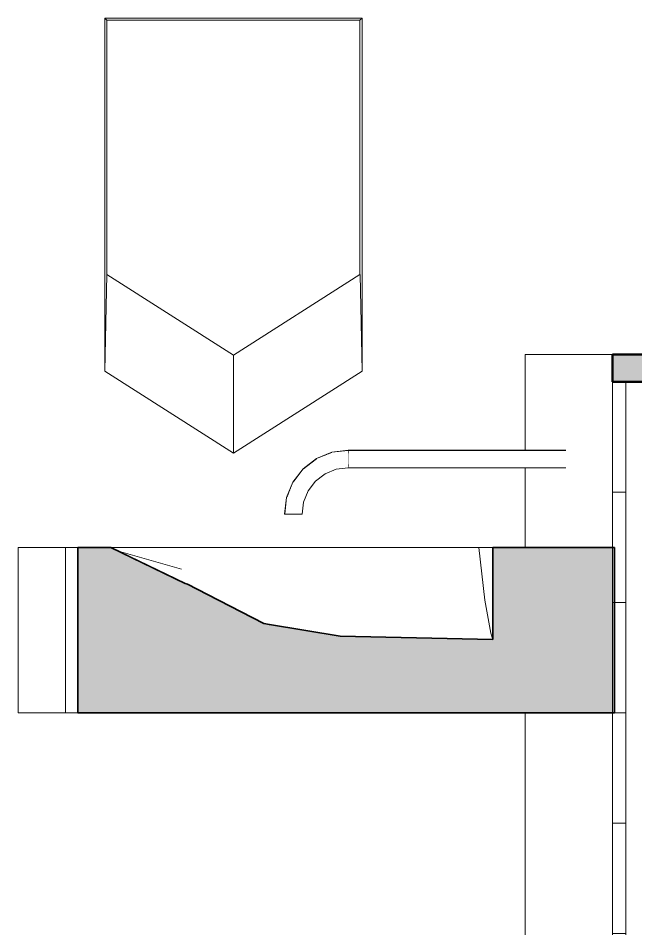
# Model space of a CAD drawing. Header units: millimetres. Extents: x -46169 to 135069, y -86316 to 18123.
# Drawn here: x 113265 to 113825, y -80976 to -80151 of the extents above; entities that cross this region are included whole.
import ezdxf

# ---------------------------------------------------------------- set-up
doc = ezdxf.new("R2010")
doc.units = ezdxf.units.MM
doc.header["$MEASUREMENT"] = 0
doc.linetypes.add('Wipeout_Contour', pattern=[1000, 0, -1000])
doc.layers.add('New_A-35-M_FFE_Sanitary', color=7, linetype='Continuous')
for name, color, linetype, lineweight, true_color in [('New_A-35-M_FFE_Sanitary_Pen_No__104', 7, 'Continuous', 15, 0xa6a6a6), ('New_A-35-M_FFE_Sanitary_Pen_No__107', 7, 'Continuous', 15, 0xa6a6a6), ('New_A-35-M_FFE_Sanitary_Pen_No__29', 7, 'Continuous', 50, 0x2a2a2a), ('New_A-35-M_FFE_Sanitary_Pen_No__44', 7, 'Continuous', 35, 0x444444), ('New_A-35-M_FFE_Sanitary_Pen_No__64', 7, 'Continuous', 20, 0x606060)]:
    doc.layers.add(name, color=color, linetype=linetype, lineweight=lineweight, true_color=true_color)
for name, color, linetype, lineweight in [('New_A-35-M_FFE_Sanitary_Pen_No__192', 7, 'Continuous', 13), ('New_A-35-M_FFE_Sanitary_Pen_No__4', 7, 'Continuous', 20), ('New_A-35-M_FFE_Sanitary_Pen_No__87', 8, 'Continuous', 20), ('New_A-35-M_FFE_Sanitary_Pen_No__89', 8, 'Continuous', 20)]:
    doc.layers.add(name, color=color, linetype=linetype, lineweight=lineweight)

# ---------------------------------------------------------------- blocks, each defined once
blk = doc.blocks.new('Section Elem_53_3', base_point=(188935.42, -81480.18))
at = {"color": 254, "linetype": 'Wipeout_Contour', "lineweight": 0, "ltscale": 556431.014469}
blk.add_wipeout([(113299.11, -80630.18), (113299.11, -80780.18), (113307.47, -80780.18), (113307.47, -80630.18)], dxfattribs=at).dxf.layer = 'New_A-35-M_FFE_Sanitary'
at = {"color": 254, "linetype": 'Wipeout_Contour', "lineweight": 0, "ltscale": 556409.294619}
blk.add_wipeout([(113294.14, -80630.18), (113294.14, -80780.18), (113299.11, -80780.18), (113299.11, -80630.18)], dxfattribs=at).dxf.layer = 'New_A-35-M_FFE_Sanitary'
at = {"layer": 'New_A-35-M_FFE_Sanitary_Pen_No__64', "linetype": 'Continuous'}
for p, q in [((113307.47, -80630.18), (113299.11, -80630.18)), ((113307.47, -80780.18), (113299.11, -80780.18))]:
    blk.add_line(p, q, dxfattribs=at)
at = {"color": 254, "linetype": 'Wipeout_Contour', "lineweight": 0, "ltscale": 556352.963792}
blk.add_wipeout([(113294.14, -80630.18), (113264.53, -80630.18), (113264.53, -80780.18), (113294.14, -80780.18)], dxfattribs=at).dxf.layer = 'New_A-35-M_FFE_Sanitary'
at = {"layer": 'New_A-35-M_FFE_Sanitary_Pen_No__64', "linetype": 'Continuous'}
for p, q in [((113264.53, -80630.18), (113264.53, -80780.18)), ((113294.14, -80630.18), (113264.53, -80630.18)), ((113299.11, -80630.18), (113294.14, -80630.18)), ((113294.14, -80780.18), (113264.53, -80780.18)), ((113299.11, -80780.18), (113294.14, -80780.18))]:
    blk.add_line(p, q, dxfattribs=at)
blk = doc.blocks.new('Section Elem_57_3', base_point=(188935.42, -81480.18))
at = {"layer": 'New_A-35-M_FFE_Sanitary_Pen_No__29', "linetype": 'Continuous'}
for p, q in [((114029.5, -80455.18), (114027.25, -80455.18)), ((114029.5, -80480.18), (113865.65, -80480.18))]:
    blk.add_line(p, q, dxfattribs=at)
at = {"color": 254, "linetype": 'Wipeout_Contour', "lineweight": 0, "ltscale": 557271.1092}
blk.add_wipeout([(113724.47, -80480.18), (113734.49, -80480.18), (113734.49, -80455.18), (113724.47, -80455.18)], dxfattribs=at).dxf.layer = 'New_A-35-M_FFE_Sanitary'
at = {"color": 254, "linetype": 'Wipeout_Contour', "lineweight": 0, "ltscale": 557482.015906}
blk.add_wipeout([(113784.69, -80455.18), (113784.69, -80480.18), (113803.44, -80480.18), (113803.44, -80455.18)], dxfattribs=at).dxf.layer = 'New_A-35-M_FFE_Sanitary'
at = {"layer": 'New_A-35-M_FFE_Sanitary_Pen_No__107', "linetype": 'Continuous'}
blk.add_hatch(color=256, dxfattribs=at).paths.add_polyline_path([(114029.5, -80480.18), (114029.5, -80455.18), (113803.44, -80455.18), (113803.44, -80480.18)])
at = {"layer": 'New_A-35-M_FFE_Sanitary_Pen_No__29', "linetype": 'Continuous'}
for p, q in [((113803.44, -80455.18), (113803.44, -80480.18)), ((114027.25, -80455.18), (113803.44, -80455.18))]:
    blk.add_line(p, q, dxfattribs=at)
at = {"layer": 'New_A-35-M_FFE_Sanitary_Pen_No__29', "linetype": 'Continuous', "flags": 128}
blk.add_lwpolyline([(113865.65, -80480.18), (113815.48, -80480.18), (113803.44, -80480.18)], dxfattribs=at)
at = {"layer": 'New_A-35-M_FFE_Sanitary_Pen_No__89', "linetype": 'Continuous'}
blk.add_line((113724.47, -80455.18), (113724.47, -80480.18), dxfattribs=at)
at = {"color": 254, "linetype": 'Wipeout_Contour', "lineweight": 0, "ltscale": 557402.209491}
blk.add_wipeout([(113784.69, -80455.18), (113754.57, -80455.18), (113754.57, -80480.18), (113784.69, -80480.18)], dxfattribs=at).dxf.layer = 'New_A-35-M_FFE_Sanitary'
at = {"layer": 'New_A-35-M_FFE_Sanitary_Pen_No__89', "linetype": 'Continuous'}
blk.add_line((113803.44, -80455.18), (113784.69, -80455.18), dxfattribs=at)
at = {"color": 254, "linetype": 'Wipeout_Contour', "lineweight": 0, "ltscale": 557320.251237}
blk.add_wipeout([(113734.49, -80480.18), (113754.57, -80480.18), (113754.57, -80455.18), (113734.49, -80455.18)], dxfattribs=at).dxf.layer = 'New_A-35-M_FFE_Sanitary'
at = {"layer": 'New_A-35-M_FFE_Sanitary_Pen_No__89', "linetype": 'Continuous'}
for p, q in [((113734.49, -80455.18), (113724.47, -80455.18)), ((113754.57, -80455.18), (113734.49, -80455.18)), ((113784.69, -80455.18), (113754.57, -80455.18))]:
    blk.add_line(p, q, dxfattribs=at)
blk = doc.blocks.new('Section Elem_60_3', base_point=(188935.42, -81480.18))
at = {"color": 254, "linetype": 'Wipeout_Contour', "lineweight": 0, "ltscale": 694554.573035}
blk.add_wipeout([(113344.97, -80152.43), (113343.07, -80150.51), (113343.07, -80470.54), (113344.78, -80382.79), (113344.97, -80382.91)], dxfattribs=at).dxf.layer = 'New_A-35-M_FFE_Sanitary'
at = {"color": 254, "linetype": 'Wipeout_Contour', "lineweight": 0, "ltscale": 556191.985534}
blk.add_wipeout([(113343.07, -80470.54), (113459.73, -80544.86), (113459.66, -80455.79), (113344.78, -80382.79)], dxfattribs=at).dxf.layer = 'New_A-35-M_FFE_Sanitary'
at = {"color": 254, "linetype": 'Wipeout_Contour', "lineweight": 0, "ltscale": 695019.203518}
blk.add_wipeout([(113344.97, -80152.43), (113344.97, -80382.91), (113459.73, -80455.83), (113574.49, -80382.91), (113574.49, -80152.43)], dxfattribs=at).dxf.layer = 'New_A-35-M_FFE_Sanitary'
at = {"layer": 'New_A-35-M_FFE_Sanitary_Pen_No__4', "linetype": 'Continuous'}
for p, q in [((113344.78, -80382.79), (113343.07, -80470.54)), ((113344.97, -80382.91), (113344.78, -80382.79))]:
    blk.add_line(p, q, dxfattribs=at)
at = {"color": 254, "linetype": 'Wipeout_Contour', "lineweight": 0, "ltscale": 555659.945228}
blk.add_wipeout([(113576.4, -80150.51), (113343.07, -80150.51), (113344.97, -80152.43), (113574.49, -80152.43)], dxfattribs=at).dxf.layer = 'New_A-35-M_FFE_Sanitary'
at = {"color": 254, "linetype": 'Wipeout_Contour', "lineweight": 0, "ltscale": 417272.710514}
blk.add_wipeout([(113459.73, -80455.83), (113459.66, -80455.79), (113459.66, -80455.88)], dxfattribs=at).dxf.layer = 'New_A-35-M_FFE_Sanitary'
at = {"layer": 'New_A-35-M_FFE_Sanitary_Pen_No__4', "linetype": 'Continuous'}
for p, q in [((113344.97, -80152.43), (113343.07, -80150.51)), ((113343.07, -80470.54), (113343.07, -80150.51)), ((113344.97, -80382.91), (113344.97, -80152.43))]:
    blk.add_line(p, q, dxfattribs=at)
at = {"color": 254, "linetype": 'Wipeout_Contour', "lineweight": 0, "ltscale": 556569.976243}
blk.add_wipeout([(113574.69, -80382.79), (113459.66, -80455.88), (113459.73, -80544.86), (113576.4, -80470.54)], dxfattribs=at).dxf.layer = 'New_A-35-M_FFE_Sanitary'
at = {"layer": 'New_A-35-M_FFE_Sanitary_Pen_No__4', "linetype": 'Continuous'}
for p, q in [((113459.73, -80455.83), (113344.97, -80382.91)), ((113459.66, -80455.88), (113459.66, -80455.79)), ((113459.66, -80455.88), (113459.73, -80455.83)), ((113459.73, -80544.86), (113459.66, -80455.88)), ((113343.07, -80470.54), (113459.73, -80544.86))]:
    blk.add_line(p, q, dxfattribs=at)
at = {"color": 254, "linetype": 'Wipeout_Contour', "lineweight": 0, "ltscale": 695498.456674}
blk.add_wipeout([(113574.49, -80152.43), (113574.49, -80382.91), (113574.69, -80382.79), (113576.4, -80470.54), (113576.4, -80150.51)], dxfattribs=at).dxf.layer = 'New_A-35-M_FFE_Sanitary'
at = {"layer": 'New_A-35-M_FFE_Sanitary_Pen_No__4', "linetype": 'Continuous'}
for p, q in [((113343.07, -80150.51), (113576.4, -80150.51)), ((113574.49, -80152.43), (113344.97, -80152.43)), ((113576.4, -80150.51), (113574.49, -80152.43)), ((113574.49, -80152.43), (113574.49, -80382.91)), ((113576.4, -80150.51), (113576.4, -80470.54)), ((113574.49, -80382.91), (113459.73, -80455.83)), ((113574.69, -80382.79), (113574.49, -80382.91)), ((113574.69, -80382.79), (113576.4, -80470.54)), ((113576.4, -80470.54), (113459.73, -80544.86))]:
    blk.add_line(p, q, dxfattribs=at)
blk = doc.blocks.new('Section Elem_74_3', base_point=(188935.42, -81480.18))
at = {"layer": 'New_A-35-M_FFE_Sanitary_Pen_No__192', "linetype": 'Continuous'}
blk.add_line((113815.48, -80480.18), (113815.48, -81480.18), dxfattribs=at)
at = {"color": 254, "linetype": 'Wipeout_Contour', "lineweight": 0, "ltscale": 557684.219648}
blk.add_wipeout([(113784.69, -80630.18), (113803.44, -80630.18), (113803.44, -80480.18), (113784.69, -80480.18)], dxfattribs=at).dxf.layer = 'New_A-35-M_FFE_Sanitary'
at = {"color": 254, "linetype": 'Wipeout_Contour', "lineweight": 0, "ltscale": 559017.384203}
blk.add_wipeout([(113784.69, -81480.18), (113803.44, -81480.18), (113803.44, -80780.18), (113784.69, -80780.18)], dxfattribs=at).dxf.layer = 'New_A-35-M_FFE_Sanitary'
at = {"layer": 'New_A-35-M_FFE_Sanitary_Pen_No__107', "linetype": 'Continuous'}
h = blk.add_hatch(dxfattribs=at)
h.set_pattern_fill('Plywood_0003', color=256, style=0, pattern_type=2)
h.set_pattern_definition([(0, (188935.42, -81480.18), (0, 100), [])])
h.paths.add_polyline_path([(113803.44, -80480.18), (113803.44, -81480.18), (113815.48, -81480.18), (113815.48, -80480.18)])
at = {"layer": 'New_A-35-M_FFE_Sanitary_Pen_No__192', "linetype": 'Continuous'}
blk.add_line((113803.44, -80480.18), (113803.44, -81480.18), dxfattribs=at)
at = {"color": 254, "linetype": 'Wipeout_Contour', "lineweight": 0, "ltscale": 2927249.866103339}
blk.add_wipeout([(113754.57, -80557.92), (113754.57, -80630.18), (113784.69, -80630.18), (113784.69, -80480.18), (113754.57, -80480.18), (113754.57, -80541.92), (113761.12, -80541.92), (113761.29, -80542.3), (113761.28, -80542.41), (113761.36, -80543), (113761.46, -80544.27), (113761.54, -80545.92), (113761.59, -80547.85), (113761.61, -80549.92), (113761.59, -80551.99), (113761.54, -80553.92), (113761.46, -80555.58), (113761.36, -80556.85), (113761.28, -80557.44), (113761.29, -80557.55), (113761.12, -80557.92)], dxfattribs=at).dxf.layer = 'New_A-35-M_FFE_Sanitary'
at = {"color": 254, "linetype": 'Wipeout_Contour', "lineweight": 0, "ltscale": 558937.796844}
blk.add_wipeout([(113754.57, -80780.18), (113754.57, -81480.18), (113784.69, -81480.18), (113784.69, -80780.18)], dxfattribs=at).dxf.layer = 'New_A-35-M_FFE_Sanitary'
at = {"color": 254, "linetype": 'Wipeout_Contour', "lineweight": 0, "ltscale": 557420.467156}
blk.add_wipeout([(113754.57, -80480.18), (113734.49, -80480.18), (113734.49, -80541.92), (113754.57, -80541.92)], dxfattribs=at).dxf.layer = 'New_A-35-M_FFE_Sanitary'
at = {"color": 254, "linetype": 'Wipeout_Contour', "lineweight": 0, "ltscale": 557612.346151}
blk.add_wipeout([(113734.49, -80557.92), (113734.49, -80630.18), (113754.57, -80630.18), (113754.57, -80557.92)], dxfattribs=at).dxf.layer = 'New_A-35-M_FFE_Sanitary'
at = {"color": 254, "linetype": 'Wipeout_Contour', "lineweight": 0, "ltscale": 558856.063597}
blk.add_wipeout([(113754.57, -80780.18), (113734.49, -80780.18), (113734.49, -81480.18), (113754.57, -81480.18)], dxfattribs=at).dxf.layer = 'New_A-35-M_FFE_Sanitary'
at = {"color": 254, "linetype": 'Wipeout_Contour', "lineweight": 0, "ltscale": 557371.333966}
blk.add_wipeout([(113724.47, -80541.92), (113734.49, -80541.92), (113734.49, -80480.18), (113724.47, -80480.18)], dxfattribs=at).dxf.layer = 'New_A-35-M_FFE_Sanitary'
at = {"color": 254, "linetype": 'Wipeout_Contour', "lineweight": 0, "ltscale": 557563.2299}
blk.add_wipeout([(113724.47, -80557.92), (113724.47, -80630.18), (113734.49, -80630.18), (113734.49, -80557.92)], dxfattribs=at).dxf.layer = 'New_A-35-M_FFE_Sanitary'
at = {"color": 254, "linetype": 'Wipeout_Contour', "lineweight": 0, "ltscale": 558807.056574}
blk.add_wipeout([(113734.49, -80780.18), (113724.47, -80780.18), (113724.47, -81480.18), (113734.49, -81480.18)], dxfattribs=at).dxf.layer = 'New_A-35-M_FFE_Sanitary'
at = {"layer": 'New_A-35-M_FFE_Sanitary_Pen_No__87', "linetype": 'Continuous'}
for p, q in [((113724.47, -80480.18), (113724.47, -80541.92)), ((113724.47, -80557.92), (113724.47, -80630.18)), ((113724.47, -80780.18), (113724.47, -81480.18))]:
    blk.add_line(p, q, dxfattribs=at)
blk = doc.blocks.new('Section Elem_110_3', base_point=(188935.42, -81480.18))
at = {"color": 254, "linetype": 'Wipeout_Contour', "lineweight": 0, "ltscale": 556889.208619}
blk.add_wipeout([(113523.24, -80588.98), (113521.8, -80599.92), (113521.96, -80599.92), (113523.39, -80589.05)], dxfattribs=at).dxf.layer = 'New_A-35-M_FFE_Sanitary'
at = {"color": 254, "linetype": 'Wipeout_Contour', "lineweight": 0, "ltscale": 556887.693758}
blk.add_wipeout([(113522.58, -80588.78), (113521.11, -80599.92), (113521.8, -80599.92), (113523.24, -80588.98)], dxfattribs=at).dxf.layer = 'New_A-35-M_FFE_Sanitary'
at = {"color": 254, "linetype": 'Wipeout_Contour', "lineweight": 0, "ltscale": 556884.395015}
blk.add_wipeout([(113521.44, -80588.45), (113519.93, -80599.92), (113521.11, -80599.92), (113522.58, -80588.78)], dxfattribs=at).dxf.layer = 'New_A-35-M_FFE_Sanitary'
at = {"color": 254, "linetype": 'Wipeout_Contour', "lineweight": 0, "ltscale": 556879.535654}
blk.add_wipeout([(113519.92, -80588.02), (113518.35, -80599.92), (113519.93, -80599.92), (113521.44, -80588.45)], dxfattribs=at).dxf.layer = 'New_A-35-M_FFE_Sanitary'
at = {"color": 254, "linetype": 'Wipeout_Contour', "lineweight": 0, "ltscale": 556873.446274}
blk.add_wipeout([(113518.1, -80587.52), (113516.47, -80599.92), (113518.35, -80599.92), (113519.92, -80588.02)], dxfattribs=at).dxf.layer = 'New_A-35-M_FFE_Sanitary'
at = {"color": 254, "linetype": 'Wipeout_Contour', "lineweight": 0, "ltscale": 556874.009739}
blk.add_wipeout([(113527.46, -80578.79), (113523.24, -80588.98), (113523.39, -80589.05), (113527.58, -80578.92)], dxfattribs=at).dxf.layer = 'New_A-35-M_FFE_Sanitary'
at = {"color": 254, "linetype": 'Wipeout_Contour', "lineweight": 0, "ltscale": 556866.541743}
blk.add_wipeout([(113516.12, -80586.98), (113514.42, -80599.92), (113516.47, -80599.92), (113518.1, -80587.52)], dxfattribs=at).dxf.layer = 'New_A-35-M_FFE_Sanitary'
at = {"layer": 'New_A-35-M_FFE_Sanitary_Pen_No__64', "linetype": 'Continuous'}
for p, q in [((113521.8, -80599.92), (113521.11, -80599.92)), ((113521.96, -80599.92), (113521.8, -80599.92))]:
    blk.add_line(p, q, dxfattribs=at)
at = {"color": 254, "linetype": 'Wipeout_Contour', "lineweight": 0, "ltscale": 556872.298794}
blk.add_wipeout([(113526.87, -80578.39), (113522.58, -80588.78), (113523.24, -80588.98), (113527.46, -80578.79)], dxfattribs=at).dxf.layer = 'New_A-35-M_FFE_Sanitary'
at = {"color": 254, "linetype": 'Wipeout_Contour', "lineweight": 0, "ltscale": 556859.292694}
blk.add_wipeout([(113514.1, -80586.45), (113512.33, -80599.92), (113514.42, -80599.92), (113516.12, -80586.98)], dxfattribs=at).dxf.layer = 'New_A-35-M_FFE_Sanitary'
at = {"layer": 'New_A-35-M_FFE_Sanitary_Pen_No__64', "linetype": 'Continuous'}
for p, q in [((113519.93, -80599.92), (113518.35, -80599.92)), ((113521.11, -80599.92), (113519.93, -80599.92))]:
    blk.add_line(p, q, dxfattribs=at)
at = {"color": 254, "linetype": 'Wipeout_Contour', "lineweight": 0, "ltscale": 556868.62346}
blk.add_wipeout([(113525.87, -80577.75), (113521.44, -80588.45), (113522.58, -80588.78), (113526.87, -80578.39)], dxfattribs=at).dxf.layer = 'New_A-35-M_FFE_Sanitary'
at = {"color": 254, "linetype": 'Wipeout_Contour', "lineweight": 0, "ltscale": 556852.193322}
blk.add_wipeout([(113512.2, -80585.95), (113510.36, -80599.92), (113512.33, -80599.92), (113514.1, -80586.45)], dxfattribs=at).dxf.layer = 'New_A-35-M_FFE_Sanitary'
at = {"layer": 'New_A-35-M_FFE_Sanitary_Pen_No__64', "linetype": 'Continuous'}
blk.add_line((113518.35, -80599.92), (113516.47, -80599.92), dxfattribs=at)
at = {"color": 254, "linetype": 'Wipeout_Contour', "lineweight": 0, "ltscale": 556863.233486}
blk.add_wipeout([(113524.5, -80576.92), (113519.92, -80588.02), (113521.44, -80588.45), (113525.87, -80577.75)], dxfattribs=at).dxf.layer = 'New_A-35-M_FFE_Sanitary'
at = {"color": 254, "linetype": 'Wipeout_Contour', "lineweight": 0, "ltscale": 556845.727655}
blk.add_wipeout([(113510.53, -80585.52), (113508.64, -80599.92), (113510.36, -80599.92), (113512.2, -80585.95)], dxfattribs=at).dxf.layer = 'New_A-35-M_FFE_Sanitary'
at = {"color": 254, "linetype": 'Wipeout_Contour', "lineweight": 0, "ltscale": 556856.49574}
blk.add_wipeout([(113522.88, -80575.96), (113518.1, -80587.52), (113519.92, -80588.02), (113524.5, -80576.92)], dxfattribs=at).dxf.layer = 'New_A-35-M_FFE_Sanitary'
at = {"color": 254, "linetype": 'Wipeout_Contour', "lineweight": 0, "ltscale": 556840.336581}
blk.add_wipeout([(113509.21, -80585.19), (113507.28, -80599.92), (113508.64, -80599.92), (113510.53, -80585.52)], dxfattribs=at).dxf.layer = 'New_A-35-M_FFE_Sanitary'
at = {"layer": 'New_A-35-M_FFE_Sanitary_Pen_No__64', "linetype": 'Continuous'}
blk.add_line((113516.47, -80599.92), (113514.42, -80599.92), dxfattribs=at)
at = {"color": 254, "linetype": 'Wipeout_Contour', "lineweight": 0, "ltscale": 556869.902991}
blk.add_wipeout([(113534.17, -80570.03), (113527.46, -80578.79), (113527.58, -80578.92), (113534.24, -80570.23)], dxfattribs=at).dxf.layer = 'New_A-35-M_FFE_Sanitary'
at = {"color": 254, "linetype": 'Wipeout_Contour', "lineweight": 0, "ltscale": 556848.869181}
blk.add_wipeout([(113521.1, -80574.92), (113516.12, -80586.98), (113518.1, -80587.52), (113522.88, -80575.96)], dxfattribs=at).dxf.layer = 'New_A-35-M_FFE_Sanitary'
at = {"color": 254, "linetype": 'Wipeout_Contour', "lineweight": 0, "ltscale": 556836.387871}
blk.add_wipeout([(113508.34, -80584.98), (113506.37, -80599.92), (113507.28, -80599.92), (113509.21, -80585.19)], dxfattribs=at).dxf.layer = 'New_A-35-M_FFE_Sanitary'
at = {"color": 254, "linetype": 'Wipeout_Contour', "lineweight": 0, "ltscale": 556868.138824}
blk.add_wipeout([(113533.71, -80569.47), (113526.87, -80578.39), (113527.46, -80578.79), (113534.17, -80570.03)], dxfattribs=at).dxf.layer = 'New_A-35-M_FFE_Sanitary'
at = {"color": 254, "linetype": 'Wipeout_Contour', "lineweight": 0, "ltscale": 556840.873515}
blk.add_wipeout([(113519.3, -80573.89), (113514.1, -80586.45), (113516.12, -80586.98), (113521.1, -80574.92)], dxfattribs=at).dxf.layer = 'New_A-35-M_FFE_Sanitary'
at = {"color": 254, "linetype": 'Wipeout_Contour', "lineweight": 0, "ltscale": 556834.151298}
blk.add_wipeout([(113507.96, -80584.91), (113505.99, -80599.92), (113506.37, -80599.92), (113508.34, -80584.98)], dxfattribs=at).dxf.layer = 'New_A-35-M_FFE_Sanitary'
at = {"layer": 'New_A-35-M_FFE_Sanitary_Pen_No__64', "linetype": 'Continuous'}
for p, q in [((113506.37, -80599.92), (113505.99, -80599.92)), ((113507.28, -80599.92), (113506.37, -80599.92)), ((113508.64, -80599.92), (113507.28, -80599.92)), ((113510.36, -80599.92), (113508.64, -80599.92)), ((113512.33, -80599.92), (113510.36, -80599.92)), ((113514.42, -80599.92), (113512.33, -80599.92))]:
    blk.add_line(p, q, dxfattribs=at)
at = {"color": 254, "linetype": 'Wipeout_Contour', "lineweight": 0, "ltscale": 556864.361177}
blk.add_wipeout([(113532.9, -80568.57), (113525.87, -80577.75), (113526.87, -80578.39), (113533.71, -80569.47)], dxfattribs=at).dxf.layer = 'New_A-35-M_FFE_Sanitary'
at = {"color": 254, "linetype": 'Wipeout_Contour', "lineweight": 0, "ltscale": 556833.053707}
blk.add_wipeout([(113517.59, -80572.92), (113512.2, -80585.95), (113514.1, -80586.45), (113519.3, -80573.89)], dxfattribs=at).dxf.layer = 'New_A-35-M_FFE_Sanitary'
at = {"layer": 'New_A-35-M_FFE_Sanitary_Pen_No__64', "linetype": 'Continuous'}
blk.add_line((113523.39, -80589.05), (113521.96, -80599.92), dxfattribs=at)
at = {"color": 254, "linetype": 'Wipeout_Contour', "lineweight": 0, "ltscale": 556858.827224}
blk.add_wipeout([(113531.8, -80567.4), (113524.5, -80576.92), (113525.87, -80577.75), (113532.9, -80568.57)], dxfattribs=at).dxf.layer = 'New_A-35-M_FFE_Sanitary'
at = {"color": 254, "linetype": 'Wipeout_Contour', "lineweight": 0, "ltscale": 556825.942804}
blk.add_wipeout([(113516.08, -80572.1), (113510.53, -80585.52), (113512.2, -80585.95), (113517.59, -80572.92)], dxfattribs=at).dxf.layer = 'New_A-35-M_FFE_Sanitary'
at = {"color": 254, "linetype": 'Wipeout_Contour', "lineweight": 0, "ltscale": 556851.913866}
blk.add_wipeout([(113530.48, -80566.03), (113522.88, -80575.96), (113524.5, -80576.92), (113531.8, -80567.4)], dxfattribs=at).dxf.layer = 'New_A-35-M_FFE_Sanitary'
at = {"color": 254, "linetype": 'Wipeout_Contour', "lineweight": 0, "ltscale": 556820.025592}
blk.add_wipeout([(113514.89, -80571.46), (113509.21, -80585.19), (113510.53, -80585.52), (113516.08, -80572.1)], dxfattribs=at).dxf.layer = 'New_A-35-M_FFE_Sanitary'
at = {"color": 254, "linetype": 'Wipeout_Contour', "lineweight": 0, "ltscale": 556844.092083}
blk.add_wipeout([(113529.04, -80564.57), (113521.1, -80574.92), (113522.88, -80575.96), (113530.48, -80566.03)], dxfattribs=at).dxf.layer = 'New_A-35-M_FFE_Sanitary'
at = {"color": 254, "linetype": 'Wipeout_Contour', "lineweight": 0, "ltscale": 556815.705557}
blk.add_wipeout([(113514.09, -80571.06), (113508.34, -80584.98), (113509.21, -80585.19), (113514.89, -80571.46)], dxfattribs=at).dxf.layer = 'New_A-35-M_FFE_Sanitary'
at = {"color": 254, "linetype": 'Wipeout_Contour', "lineweight": 0, "ltscale": 556835.894837}
blk.add_wipeout([(113527.56, -80563.1), (113519.3, -80573.89), (113521.1, -80574.92), (113529.04, -80564.57)], dxfattribs=at).dxf.layer = 'New_A-35-M_FFE_Sanitary'
at = {"color": 254, "linetype": 'Wipeout_Contour', "lineweight": 0, "ltscale": 556877.168239}
blk.add_wipeout([(113542.91, -80563.32), (113534.17, -80570.03), (113534.24, -80570.23), (113542.93, -80563.55)], dxfattribs=at).dxf.layer = 'New_A-35-M_FFE_Sanitary'
at = {"color": 254, "linetype": 'Wipeout_Contour', "lineweight": 0, "ltscale": 556813.277394}
blk.add_wipeout([(113513.74, -80570.92), (113507.96, -80584.91), (113508.34, -80584.98), (113514.09, -80571.06)], dxfattribs=at).dxf.layer = 'New_A-35-M_FFE_Sanitary'
at = {"layer": 'New_A-35-M_FFE_Sanitary_Pen_No__64', "linetype": 'Continuous'}
for p, q in [((113507.96, -80584.91), (113505.99, -80599.92)), ((113527.58, -80578.92), (113523.39, -80589.05))]:
    blk.add_line(p, q, dxfattribs=at)
at = {"color": 254, "linetype": 'Wipeout_Contour', "lineweight": 0, "ltscale": 556827.880744}
blk.add_wipeout([(113526.15, -80561.74), (113517.59, -80572.92), (113519.3, -80573.89), (113527.56, -80563.1)], dxfattribs=at).dxf.layer = 'New_A-35-M_FFE_Sanitary'
at = {"color": 254, "linetype": 'Wipeout_Contour', "lineweight": 0, "ltscale": 556875.495787}
blk.add_wipeout([(113542.62, -80562.62), (113533.71, -80569.47), (113534.17, -80570.03), (113542.91, -80563.32)], dxfattribs=at).dxf.layer = 'New_A-35-M_FFE_Sanitary'
at = {"color": 254, "linetype": 'Wipeout_Contour', "lineweight": 0, "ltscale": 556820.595986}
blk.add_wipeout([(113524.91, -80560.57), (113516.08, -80572.1), (113517.59, -80572.92), (113526.15, -80561.74)], dxfattribs=at).dxf.layer = 'New_A-35-M_FFE_Sanitary'
at = {"color": 254, "linetype": 'Wipeout_Contour', "lineweight": 0, "ltscale": 556871.895649}
blk.add_wipeout([(113542.07, -80561.52), (113532.9, -80568.57), (113533.71, -80569.47), (113542.62, -80562.62)], dxfattribs=at).dxf.layer = 'New_A-35-M_FFE_Sanitary'
at = {"color": 254, "linetype": 'Wipeout_Contour', "lineweight": 0, "ltscale": 556814.537085}
blk.add_wipeout([(113523.93, -80559.67), (113514.89, -80571.46), (113516.08, -80572.1), (113524.91, -80560.57)], dxfattribs=at).dxf.layer = 'New_A-35-M_FFE_Sanitary'
at = {"color": 254, "linetype": 'Wipeout_Contour', "lineweight": 0, "ltscale": 556866.613247}
blk.add_wipeout([(113541.32, -80560.09), (113531.8, -80567.4), (113532.9, -80568.57), (113542.07, -80561.52)], dxfattribs=at).dxf.layer = 'New_A-35-M_FFE_Sanitary'
at = {"color": 254, "linetype": 'Wipeout_Contour', "lineweight": 0, "ltscale": 556810.117054}
blk.add_wipeout([(113523.25, -80559.1), (113514.09, -80571.06), (113514.89, -80571.46), (113523.93, -80559.67)], dxfattribs=at).dxf.layer = 'New_A-35-M_FFE_Sanitary'
at = {"color": 254, "linetype": 'Wipeout_Contour', "lineweight": 0, "ltscale": 556860.008547}
blk.add_wipeout([(113540.4, -80558.42), (113530.48, -80566.03), (113531.8, -80567.4), (113541.32, -80560.09)], dxfattribs=at).dxf.layer = 'New_A-35-M_FFE_Sanitary'
at = {"layer": 'New_A-35-M_FFE_Sanitary_Pen_No__64', "linetype": 'Continuous'}
blk.add_line((113534.24, -80570.23), (113527.58, -80578.92), dxfattribs=at)
at = {"color": 254, "linetype": 'Wipeout_Contour', "lineweight": 0, "ltscale": 556807.637245}
blk.add_wipeout([(113522.95, -80558.91), (113513.74, -80570.92), (113514.09, -80571.06), (113523.25, -80559.1)], dxfattribs=at).dxf.layer = 'New_A-35-M_FFE_Sanitary'
at = {"color": 254, "linetype": 'Wipeout_Contour', "lineweight": 0, "ltscale": 556852.531558}
blk.add_wipeout([(113539.38, -80556.62), (113529.04, -80564.57), (113530.48, -80566.03), (113540.4, -80558.42)], dxfattribs=at).dxf.layer = 'New_A-35-M_FFE_Sanitary'
at = {"layer": 'New_A-35-M_FFE_Sanitary_Pen_No__64', "linetype": 'Continuous'}
blk.add_line((113513.74, -80570.92), (113507.96, -80584.91), dxfattribs=at)
at = {"color": 254, "linetype": 'Wipeout_Contour', "lineweight": 0, "ltscale": 556844.69172}
blk.add_wipeout([(113538.33, -80554.83), (113527.56, -80563.1), (113529.04, -80564.57), (113539.38, -80556.62)], dxfattribs=at).dxf.layer = 'New_A-35-M_FFE_Sanitary'
at = {"color": 254, "linetype": 'Wipeout_Contour', "lineweight": 0, "ltscale": 556837.023212}
blk.add_wipeout([(113537.32, -80553.16), (113526.15, -80561.74), (113527.56, -80563.1), (113538.33, -80554.83)], dxfattribs=at).dxf.layer = 'New_A-35-M_FFE_Sanitary'
at = {"color": 254, "linetype": 'Wipeout_Contour', "lineweight": 0, "ltscale": 556895.316918}
blk.add_wipeout([(113553.09, -80559.09), (113542.91, -80563.32), (113542.93, -80563.55), (113553.04, -80559.36)], dxfattribs=at).dxf.layer = 'New_A-35-M_FFE_Sanitary'
at = {"color": 254, "linetype": 'Wipeout_Contour', "lineweight": 0, "ltscale": 556830.048566}
blk.add_wipeout([(113536.42, -80551.72), (113524.91, -80560.57), (113526.15, -80561.74), (113537.32, -80553.16)], dxfattribs=at).dxf.layer = 'New_A-35-M_FFE_Sanitary'
at = {"color": 254, "linetype": 'Wipeout_Contour', "lineweight": 0, "ltscale": 556893.867366}
blk.add_wipeout([(113552.99, -80558.32), (113542.62, -80562.62), (113542.91, -80563.32), (113553.09, -80559.09)], dxfattribs=at).dxf.layer = 'New_A-35-M_FFE_Sanitary'
at = {"color": 254, "linetype": 'Wipeout_Contour', "lineweight": 0, "ltscale": 556824.243063}
blk.add_wipeout([(113535.7, -80550.62), (113523.93, -80559.67), (113524.91, -80560.57), (113536.42, -80551.72)], dxfattribs=at).dxf.layer = 'New_A-35-M_FFE_Sanitary'
at = {"color": 254, "linetype": 'Wipeout_Contour', "lineweight": 0, "ltscale": 556890.711887}
blk.add_wipeout([(113552.75, -80557.09), (113542.07, -80561.52), (113542.62, -80562.62), (113552.99, -80558.32)], dxfattribs=at).dxf.layer = 'New_A-35-M_FFE_Sanitary'
at = {"color": 254, "linetype": 'Wipeout_Contour', "lineweight": 0, "ltscale": 556820.002333}
blk.add_wipeout([(113535.19, -80549.93), (113523.25, -80559.1), (113523.93, -80559.67), (113535.7, -80550.62)], dxfattribs=at).dxf.layer = 'New_A-35-M_FFE_Sanitary'
at = {"color": 254, "linetype": 'Wipeout_Contour', "lineweight": 0, "ltscale": 556886.058956}
blk.add_wipeout([(113552.39, -80555.49), (113541.32, -80560.09), (113542.07, -80561.52), (113552.75, -80557.09)], dxfattribs=at).dxf.layer = 'New_A-35-M_FFE_Sanitary'
at = {"color": 254, "linetype": 'Wipeout_Contour', "lineweight": 0, "ltscale": 556817.615394}
blk.add_wipeout([(113534.94, -80549.69), (113522.95, -80558.91), (113523.25, -80559.1), (113535.19, -80549.93)], dxfattribs=at).dxf.layer = 'New_A-35-M_FFE_Sanitary'
at = {"color": 254, "linetype": 'Wipeout_Contour', "lineweight": 0, "ltscale": 556880.225849}
blk.add_wipeout([(113551.94, -80553.63), (113540.4, -80558.42), (113541.32, -80560.09), (113552.39, -80555.49)], dxfattribs=at).dxf.layer = 'New_A-35-M_FFE_Sanitary'
at = {"layer": 'New_A-35-M_FFE_Sanitary_Pen_No__64', "linetype": 'Continuous'}
for p, q in [((113522.95, -80558.91), (113513.74, -80570.92)), ((113542.93, -80563.55), (113534.24, -80570.23))]:
    blk.add_line(p, q, dxfattribs=at)
at = {"color": 254, "linetype": 'Wipeout_Contour', "lineweight": 0, "ltscale": 556873.610059}
blk.add_wipeout([(113551.42, -80551.63), (113539.38, -80556.62), (113540.4, -80558.42), (113551.94, -80553.63)], dxfattribs=at).dxf.layer = 'New_A-35-M_FFE_Sanitary'
at = {"color": 254, "linetype": 'Wipeout_Contour', "lineweight": 0, "ltscale": 556866.662304}
blk.add_wipeout([(113550.87, -80549.63), (113538.33, -80554.83), (113539.38, -80556.62), (113551.42, -80551.63)], dxfattribs=at).dxf.layer = 'New_A-35-M_FFE_Sanitary'
at = {"color": 254, "linetype": 'Wipeout_Contour', "lineweight": 0, "ltscale": 556859.855886}
blk.add_wipeout([(113550.33, -80547.76), (113537.32, -80553.16), (113538.33, -80554.83), (113550.87, -80549.63)], dxfattribs=at).dxf.layer = 'New_A-35-M_FFE_Sanitary'
at = {"color": 254, "linetype": 'Wipeout_Contour', "lineweight": 0, "ltscale": 556853.654485}
blk.add_wipeout([(113549.83, -80546.16), (113536.42, -80551.72), (113537.32, -80553.16), (113550.33, -80547.76)], dxfattribs=at).dxf.layer = 'New_A-35-M_FFE_Sanitary'
at = {"color": 254, "linetype": 'Wipeout_Contour', "lineweight": 0, "ltscale": 556923.100929}
blk.add_wipeout([(113564.01, -80557.65), (113553.09, -80559.09), (113553.04, -80559.36), (113563.9, -80557.92)], dxfattribs=at).dxf.layer = 'New_A-35-M_FFE_Sanitary'
at = {"color": 254, "linetype": 'Wipeout_Contour', "lineweight": 0, "ltscale": 556848.480568}
blk.add_wipeout([(113549.41, -80544.94), (113535.7, -80550.62), (113536.42, -80551.72), (113549.83, -80546.16)], dxfattribs=at).dxf.layer = 'New_A-35-M_FFE_Sanitary'
at = {"color": 254, "linetype": 'Wipeout_Contour', "lineweight": 0, "ltscale": 556922.014935}
blk.add_wipeout([(113564.12, -80556.85), (113552.99, -80558.32), (113553.09, -80559.09), (113564.01, -80557.65)], dxfattribs=at).dxf.layer = 'New_A-35-M_FFE_Sanitary'
at = {"color": 254, "linetype": 'Wipeout_Contour', "lineweight": 0, "ltscale": 556844.686597}
blk.add_wipeout([(113549.09, -80544.16), (113535.19, -80549.93), (113535.7, -80550.62), (113549.41, -80544.94)], dxfattribs=at).dxf.layer = 'New_A-35-M_FFE_Sanitary'
at = {"color": 254, "linetype": 'Wipeout_Contour', "lineweight": 0, "ltscale": 556919.53733}
blk.add_wipeout([(113564.21, -80555.58), (113552.75, -80557.09), (113552.99, -80558.32), (113564.12, -80556.85)], dxfattribs=at).dxf.layer = 'New_A-35-M_FFE_Sanitary'
at = {"color": 254, "linetype": 'Wipeout_Contour', "lineweight": 0, "ltscale": 556842.530995}
blk.add_wipeout([(113548.91, -80543.9), (113534.94, -80549.69), (113535.19, -80549.93), (113549.09, -80544.16)], dxfattribs=at).dxf.layer = 'New_A-35-M_FFE_Sanitary'
at = {"layer": 'New_A-35-M_FFE_Sanitary_Pen_No__64', "linetype": 'Continuous'}
blk.add_line((113534.94, -80549.69), (113522.95, -80558.91), dxfattribs=at)
at = {"color": 254, "linetype": 'Wipeout_Contour', "lineweight": 0, "ltscale": 556915.844719}
blk.add_wipeout([(113564.28, -80553.92), (113552.39, -80555.49), (113552.75, -80557.09), (113564.21, -80555.58)], dxfattribs=at).dxf.layer = 'New_A-35-M_FFE_Sanitary'
at = {"color": 254, "linetype": 'Wipeout_Contour', "lineweight": 0, "ltscale": 556911.189223}
blk.add_wipeout([(113564.32, -80551.99), (113551.94, -80553.63), (113552.39, -80555.49), (113564.28, -80553.92)], dxfattribs=at).dxf.layer = 'New_A-35-M_FFE_Sanitary'
at = {"layer": 'New_A-35-M_FFE_Sanitary_Pen_No__64', "linetype": 'Continuous'}
for p, q in [((113553.04, -80559.36), (113542.93, -80563.55)), ((113563.9, -80557.92), (113553.04, -80559.36))]:
    blk.add_line(p, q, dxfattribs=at)
at = {"color": 254, "linetype": 'Wipeout_Contour', "lineweight": 0, "ltscale": 556905.888158}
blk.add_wipeout([(113564.34, -80549.92), (113551.42, -80551.63), (113551.94, -80553.63), (113564.32, -80551.99)], dxfattribs=at).dxf.layer = 'New_A-35-M_FFE_Sanitary'
at = {"layer": 'New_A-35-M_FFE_Sanitary_Pen_No__64', "linetype": 'Continuous'}
for p, q in [((113563.9, -80557.92), (113564.01, -80557.65)), ((113564.01, -80557.65), (113564.12, -80556.85))]:
    blk.add_line(p, q, dxfattribs=at)
at = {"color": 254, "linetype": 'Wipeout_Contour', "lineweight": 0, "ltscale": 556900.304454}
blk.add_wipeout([(113564.32, -80547.85), (113550.87, -80549.63), (113551.42, -80551.63), (113564.34, -80549.92)], dxfattribs=at).dxf.layer = 'New_A-35-M_FFE_Sanitary'
at = {"layer": 'New_A-35-M_FFE_Sanitary_Pen_No__64', "linetype": 'Continuous'}
for p, q in [((113564.12, -80556.85), (113564.21, -80555.58)), ((113564.21, -80555.58), (113564.28, -80553.92))]:
    blk.add_line(p, q, dxfattribs=at)
at = {"color": 254, "linetype": 'Wipeout_Contour', "lineweight": 0, "ltscale": 556894.818122}
blk.add_wipeout([(113564.28, -80545.92), (113550.33, -80547.76), (113550.87, -80549.63), (113564.32, -80547.85)], dxfattribs=at).dxf.layer = 'New_A-35-M_FFE_Sanitary'
at = {"layer": 'New_A-35-M_FFE_Sanitary_Pen_No__64', "linetype": 'Continuous'}
blk.add_line((113564.28, -80553.92), (113564.32, -80551.99), dxfattribs=at)
at = {"color": 254, "linetype": 'Wipeout_Contour', "lineweight": 0, "ltscale": 556889.800858}
blk.add_wipeout([(113564.21, -80544.27), (113549.83, -80546.16), (113550.33, -80547.76), (113564.28, -80545.92)], dxfattribs=at).dxf.layer = 'New_A-35-M_FFE_Sanitary'
at = {"color": 254, "linetype": 'Wipeout_Contour', "lineweight": 0, "ltscale": 556885.594339}
blk.add_wipeout([(113564.12, -80543), (113549.41, -80544.94), (113549.83, -80546.16), (113564.21, -80544.27)], dxfattribs=at).dxf.layer = 'New_A-35-M_FFE_Sanitary'
at = {"layer": 'New_A-35-M_FFE_Sanitary_Pen_No__64', "linetype": 'Continuous'}
blk.add_line((113564.32, -80551.99), (113564.34, -80549.92), dxfattribs=at)
at = {"color": 254, "linetype": 'Wipeout_Contour', "lineweight": 0, "ltscale": 556882.484952}
blk.add_wipeout([(113564.01, -80542.2), (113549.09, -80544.16), (113549.41, -80544.94), (113564.12, -80543)], dxfattribs=at).dxf.layer = 'New_A-35-M_FFE_Sanitary'
at = {"color": 254, "linetype": 'Wipeout_Contour', "lineweight": 0, "ltscale": 556880.68412}
blk.add_wipeout([(113563.9, -80541.92), (113548.91, -80543.9), (113549.09, -80544.16), (113564.01, -80542.2)], dxfattribs=at).dxf.layer = 'New_A-35-M_FFE_Sanitary'
at = {"layer": 'New_A-35-M_FFE_Sanitary_Pen_No__64', "linetype": 'Continuous'}
for p, q in [((113548.91, -80543.9), (113534.94, -80549.69)), ((113563.9, -80541.92), (113548.91, -80543.9)), ((113564.01, -80542.2), (113563.9, -80541.92)), ((113564.12, -80543), (113564.01, -80542.2)), ((113564.21, -80544.27), (113564.12, -80543)), ((113564.28, -80545.92), (113564.21, -80544.27)), ((113564.32, -80547.85), (113564.28, -80545.92)), ((113564.34, -80549.92), (113564.32, -80547.85))]:
    blk.add_line(p, q, dxfattribs=at)
blk = doc.blocks.new('Section Elem_111_3', base_point=(188935.42, -81480.18))
at = {"color": 254, "linetype": 'Wipeout_Contour', "lineweight": 0, "ltscale": 836050.934802}
blk.add_wipeout([(113564.12, -80556.85), (113564.01, -80557.65), (113761.25, -80557.65), (113761.29, -80557.55), (113761.28, -80557.44), (113761.36, -80556.85)], dxfattribs=at).dxf.layer = 'New_A-35-M_FFE_Sanitary'
at = {"color": 254, "linetype": 'Wipeout_Contour', "lineweight": 0, "ltscale": 557258.102167}
blk.add_wipeout([(113761.46, -80555.58), (113564.21, -80555.58), (113564.12, -80556.85), (113761.36, -80556.85)], dxfattribs=at).dxf.layer = 'New_A-35-M_FFE_Sanitary'
at = {"color": 254, "linetype": 'Wipeout_Contour', "lineweight": 0, "ltscale": 557254.993099}
blk.add_wipeout([(113564.28, -80553.92), (113564.21, -80555.58), (113761.46, -80555.58), (113761.54, -80553.92)], dxfattribs=at).dxf.layer = 'New_A-35-M_FFE_Sanitary'
at = {"color": 254, "linetype": 'Wipeout_Contour', "lineweight": 0, "ltscale": 557251.041801}
blk.add_wipeout([(113564.32, -80551.99), (113564.28, -80553.92), (113761.54, -80553.92), (113761.59, -80551.99)], dxfattribs=at).dxf.layer = 'New_A-35-M_FFE_Sanitary'
at = {"color": 254, "linetype": 'Wipeout_Contour', "lineweight": 0, "ltscale": 557246.517585}
blk.add_wipeout([(113564.34, -80549.92), (113564.32, -80551.99), (113761.59, -80551.99), (113761.61, -80549.92)], dxfattribs=at).dxf.layer = 'New_A-35-M_FFE_Sanitary'
at = {"color": 254, "linetype": 'Wipeout_Contour', "lineweight": 0, "ltscale": 557261.017857}
blk.add_wipeout([(113564.01, -80557.65), (113563.9, -80557.92), (113761.12, -80557.92), (113761.25, -80557.65)], dxfattribs=at).dxf.layer = 'New_A-35-M_FFE_Sanitary'
at = {"layer": 'New_A-35-M_FFE_Sanitary_Pen_No__64', "linetype": 'Continuous'}
blk.add_line((113563.9, -80557.92), (113761.12, -80557.92), dxfattribs=at)
at = {"color": 254, "linetype": 'Wipeout_Contour', "lineweight": 0, "ltscale": 557241.728793}
blk.add_wipeout([(113761.59, -80547.85), (113564.32, -80547.85), (113564.34, -80549.92), (113761.61, -80549.92)], dxfattribs=at).dxf.layer = 'New_A-35-M_FFE_Sanitary'
at = {"color": 254, "linetype": 'Wipeout_Contour', "lineweight": 0, "ltscale": 557237.001768}
blk.add_wipeout([(113761.54, -80545.92), (113564.28, -80545.92), (113564.32, -80547.85), (113761.59, -80547.85)], dxfattribs=at).dxf.layer = 'New_A-35-M_FFE_Sanitary'
at = {"color": 254, "linetype": 'Wipeout_Contour', "lineweight": 0, "ltscale": 557232.658626}
blk.add_wipeout([(113564.21, -80544.27), (113564.28, -80545.92), (113761.54, -80545.92), (113761.46, -80544.27)], dxfattribs=at).dxf.layer = 'New_A-35-M_FFE_Sanitary'
at = {"color": 254, "linetype": 'Wipeout_Contour', "lineweight": 0, "ltscale": 557228.995302}
blk.add_wipeout([(113761.36, -80543), (113564.12, -80543), (113564.21, -80544.27), (113761.46, -80544.27)], dxfattribs=at).dxf.layer = 'New_A-35-M_FFE_Sanitary'
at = {"color": 254, "linetype": 'Wipeout_Contour', "lineweight": 0, "ltscale": 835998.852659}
blk.add_wipeout([(113761.25, -80542.2), (113564.01, -80542.2), (113564.12, -80543), (113761.36, -80543), (113761.28, -80542.41), (113761.29, -80542.3)], dxfattribs=at).dxf.layer = 'New_A-35-M_FFE_Sanitary'
at = {"color": 254, "linetype": 'Wipeout_Contour', "lineweight": 0, "ltscale": 557224.643285}
blk.add_wipeout([(113761.12, -80541.92), (113563.9, -80541.92), (113564.01, -80542.2), (113761.25, -80542.2)], dxfattribs=at).dxf.layer = 'New_A-35-M_FFE_Sanitary'
at = {"layer": 'New_A-35-M_FFE_Sanitary_Pen_No__64', "linetype": 'Continuous'}
blk.add_line((113563.9, -80541.92), (113761.12, -80541.92), dxfattribs=at)
blk = doc.blocks.new('Section Elem_126_3', base_point=(188935.42, -81480.18))
at = {"layer": 'New_A-35-M_FFE_Sanitary_Pen_No__44', "linetype": 'Continuous'}
blk.add_line((113805.33, -80630.18), (113805.33, -80780.18), dxfattribs=at)
at = {"color": 254, "linetype": 'Wipeout_Contour', "lineweight": 0, "ltscale": 556462.726248}
blk.add_wipeout([(113318.58, -80630.18), (113307.47, -80630.18), (113307.47, -80780.18), (113318.58, -80780.18)], dxfattribs=at).dxf.layer = 'New_A-35-M_FFE_Sanitary'
at = {"color": 254, "linetype": 'Wipeout_Contour', "lineweight": 0, "ltscale": 556523.480509}
blk.add_wipeout([(113348.69, -80630.18), (113355.57, -80633.53), (113412.73, -80650.03), (113407.39, -80630.18)], dxfattribs=at).dxf.layer = 'New_A-35-M_FFE_Sanitary'
at = {"color": 254, "linetype": 'Wipeout_Contour', "lineweight": 0, "ltscale": 697020.237366}
blk.add_wipeout([(113694.93, -80630.18), (113682.4, -80630.18), (113687.74, -80677.85), (113693.08, -80707.9), (113694.93, -80713.74)], dxfattribs=at).dxf.layer = 'New_A-35-M_FFE_Sanitary'
at = {"layer": 'New_A-35-M_FFE_Sanitary_Pen_No__104', "linetype": 'Continuous'}
blk.add_hatch(color=256, dxfattribs=at).paths.add_polyline_path([(113348.69, -80780.18), (113348.69, -80630.18), (113318.58, -80630.18), (113318.58, -80780.18)])
at = {"layer": 'New_A-35-M_FFE_Sanitary_Pen_No__44', "linetype": 'Continuous'}
for p, q in [((113318.58, -80630.18), (113318.58, -80780.18)), ((113348.69, -80630.18), (113318.58, -80630.18)), ((113805.33, -80630.18), (113694.93, -80630.18))]:
    blk.add_line(p, q, dxfattribs=at)
at = {"layer": 'New_A-35-M_FFE_Sanitary_Pen_No__44', "linetype": 'Continuous', "flags": 128}
blk.add_lwpolyline([(113805.33, -80780.18), (113694.93, -80780.18), (113348.69, -80780.18), (113318.58, -80780.18)], dxfattribs=at)
at = {"layer": 'New_A-35-M_FFE_Sanitary_Pen_No__64', "linetype": 'Continuous'}
for p, q in [((113307.47, -80630.18), (113307.47, -80780.18)), ((113318.58, -80630.18), (113307.47, -80630.18)), ((113318.58, -80780.18), (113307.47, -80780.18))]:
    blk.add_line(p, q, dxfattribs=at)
at = {"color": 254, "linetype": 'Wipeout_Contour', "lineweight": 0, "ltscale": 417586.884587}
blk.add_wipeout([(113407.39, -80630.18), (113481.48, -80671.43), (113476.14, -80630.18)], dxfattribs=at).dxf.layer = 'New_A-35-M_FFE_Sanitary'
at = {"color": 254, "linetype": 'Wipeout_Contour', "lineweight": 0, "ltscale": 557444.898745}
blk.add_wipeout([(113682.4, -80630.18), (113613.65, -80630.18), (113618.99, -80677.85), (113687.74, -80677.85)], dxfattribs=at).dxf.layer = 'New_A-35-M_FFE_Sanitary'
at = {"layer": 'New_A-35-M_FFE_Sanitary_Pen_No__64', "linetype": 'Continuous'}
blk.add_line((113694.93, -80630.18), (113682.4, -80630.18), dxfattribs=at)
at = {"color": 254, "linetype": 'Wipeout_Contour', "lineweight": 0, "ltscale": 556625.392}
blk.add_wipeout([(113412.73, -80650.03), (113355.57, -80633.53), (113416.07, -80662.96), (113417.94, -80663.53)], dxfattribs=at).dxf.layer = 'New_A-35-M_FFE_Sanitary'
at = {"color": 254, "linetype": 'Wipeout_Contour', "lineweight": 0, "ltscale": 417758.732746}
blk.add_wipeout([(113476.14, -80630.18), (113550.23, -80677.85), (113544.89, -80630.18)], dxfattribs=at).dxf.layer = 'New_A-35-M_FFE_Sanitary'
at = {"color": 254, "linetype": 'Wipeout_Contour', "lineweight": 0, "ltscale": 417547.670811}
blk.add_wipeout([(113407.39, -80630.18), (113412.73, -80650.03), (113481.48, -80671.43)], dxfattribs=at).dxf.layer = 'New_A-35-M_FFE_Sanitary'
at = {"color": 254, "linetype": 'Wipeout_Contour', "lineweight": 0, "ltscale": 557220.647042}
blk.add_wipeout([(113613.65, -80630.18), (113544.89, -80630.18), (113550.23, -80677.85), (113618.99, -80677.85)], dxfattribs=at).dxf.layer = 'New_A-35-M_FFE_Sanitary'
at = {"color": 254, "linetype": 'Wipeout_Contour', "lineweight": 0, "ltscale": 417732.128427}
blk.add_wipeout([(113476.14, -80630.18), (113481.48, -80671.43), (113550.23, -80677.85)], dxfattribs=at).dxf.layer = 'New_A-35-M_FFE_Sanitary'
at = {"color": 254, "linetype": 'Wipeout_Contour', "lineweight": 0, "ltscale": 557552.281503}
blk.add_wipeout([(113687.74, -80677.85), (113618.99, -80677.85), (113624.33, -80707.9), (113693.08, -80707.9)], dxfattribs=at).dxf.layer = 'New_A-35-M_FFE_Sanitary'
at = {"layer": 'New_A-35-M_FFE_Sanitary_Pen_No__64', "linetype": 'Continuous'}
for p, q in [((113682.4, -80630.18), (113348.69, -80630.18)), ((113687.74, -80677.85), (113682.4, -80630.18))]:
    blk.add_line(p, q, dxfattribs=at)
at = {"color": 254, "linetype": 'Wipeout_Contour', "lineweight": 0, "ltscale": 557604.10886}
blk.add_wipeout([(113693.08, -80707.9), (113624.33, -80707.9), (113625.68, -80712.18), (113694.93, -80713.74)], dxfattribs=at).dxf.layer = 'New_A-35-M_FFE_Sanitary'
at = {"layer": 'New_A-35-M_FFE_Sanitary_Pen_No__104', "linetype": 'Continuous'}
blk.add_hatch(color=256, dxfattribs=at).paths.add_polyline_path([(113694.93, -80780.18), (113805.33, -80780.18), (113805.33, -80630.18), (113694.93, -80630.18)])
at = {"layer": 'New_A-35-M_FFE_Sanitary_Pen_No__44', "linetype": 'Continuous'}
blk.add_line((113694.93, -80630.18), (113694.93, -80713.74), dxfattribs=at)
at = {"layer": 'New_A-35-M_FFE_Sanitary_Pen_No__64', "linetype": 'Continuous'}
for p, q in [((113693.08, -80707.9), (113687.74, -80677.85)), ((113694.93, -80713.74), (113693.08, -80707.9))]:
    blk.add_line(p, q, dxfattribs=at)
at = {"color": 254, "linetype": 'Wipeout_Contour', "lineweight": 0, "ltscale": 557377.22893}
blk.add_wipeout([(113624.33, -80707.9), (113555.57, -80707.9), (113556.43, -80710.61), (113625.68, -80712.18)], dxfattribs=at).dxf.layer = 'New_A-35-M_FFE_Sanitary'
at = {"color": 254, "linetype": 'Wipeout_Contour', "lineweight": 0, "ltscale": 557328.062468}
blk.add_wipeout([(113618.99, -80677.85), (113550.23, -80677.85), (113555.57, -80707.9), (113624.33, -80707.9)], dxfattribs=at).dxf.layer = 'New_A-35-M_FFE_Sanitary'
at = {"color": 254, "linetype": 'Wipeout_Contour', "lineweight": 0, "ltscale": 557144.069176}
blk.add_wipeout([(113555.57, -80707.9), (113486.82, -80698.2), (113492.4, -80700.2), (113556.43, -80710.61)], dxfattribs=at).dxf.layer = 'New_A-35-M_FFE_Sanitary'
at = {"color": 254, "linetype": 'Wipeout_Contour', "lineweight": 0, "ltscale": 417766.622605}
blk.add_wipeout([(113492.4, -80700.2), (113486.82, -80698.2), (113487.19, -80699.24)], dxfattribs=at).dxf.layer = 'New_A-35-M_FFE_Sanitary'
at = {"color": 254, "linetype": 'Wipeout_Contour', "lineweight": 0, "ltscale": 556792.772802}
blk.add_wipeout([(113486.82, -80698.2), (113412.73, -80650.03), (113417.94, -80663.53), (113436.19, -80672.92)], dxfattribs=at).dxf.layer = 'New_A-35-M_FFE_Sanitary'
at = {"color": 254, "linetype": 'Wipeout_Contour', "lineweight": 0, "ltscale": 417651.10338}
blk.add_wipeout([(113481.48, -80671.43), (113412.73, -80650.03), (113486.82, -80698.2)], dxfattribs=at).dxf.layer = 'New_A-35-M_FFE_Sanitary'
at = {"layer": 'New_A-35-M_FFE_Sanitary_Pen_No__64', "linetype": 'Continuous'}
blk.add_line((113412.73, -80650.03), (113355.57, -80633.53), dxfattribs=at)
at = {"color": 254, "linetype": 'Wipeout_Contour', "lineweight": 0, "ltscale": 417840.798258}
blk.add_wipeout([(113550.23, -80677.85), (113481.48, -80671.43), (113555.57, -80707.9)], dxfattribs=at).dxf.layer = 'New_A-35-M_FFE_Sanitary'
at = {"color": 254, "linetype": 'Wipeout_Contour', "lineweight": 0, "ltscale": 417801.925656}
blk.add_wipeout([(113555.57, -80707.9), (113481.48, -80671.43), (113486.82, -80698.2)], dxfattribs=at).dxf.layer = 'New_A-35-M_FFE_Sanitary'
at = {"color": 254, "linetype": 'Wipeout_Contour', "lineweight": 0, "ltscale": 417704.496068}
blk.add_wipeout([(113486.82, -80698.2), (113436.19, -80672.92), (113487.19, -80699.24)], dxfattribs=at).dxf.layer = 'New_A-35-M_FFE_Sanitary'
at = {"layer": 'New_A-35-M_FFE_Sanitary_Pen_No__104', "linetype": 'Continuous'}
blk.add_hatch(color=256, dxfattribs=at).paths.add_polyline_path([(113348.69, -80780.18), (113694.93, -80780.18), (113694.93, -80713.74), (113625.68, -80712.18), (113556.43, -80710.61), (113492.4, -80700.2), (113487.19, -80699.24), (113436.19, -80672.92), (113417.94, -80663.53), (113416.07, -80662.96), (113348.69, -80630.18)])
at = {"layer": 'New_A-35-M_FFE_Sanitary_Pen_No__44', "linetype": 'Continuous', "flags": 128}
blk.add_lwpolyline([(113348.69, -80630.18), (113416.07, -80662.96), (113417.94, -80663.53), (113436.19, -80672.92), (113487.19, -80699.24), (113492.4, -80700.2), (113556.43, -80710.61), (113625.68, -80712.18), (113694.93, -80713.74)], dxfattribs=at)

msp = doc.modelspace()

# ---------------------------------------------------------------- block references
at = {"layer": 'New_A-35-M_FFE_Sanitary'}
for name in ['Section Elem_60_3', 'Section Elem_57_3', 'Section Elem_53_3']:
    msp.add_blockref(name, (188935.42, -81480.18), dxfattribs=at)

# ---------------------------------------------------------------- next in the draw order: block references
for name in ['Section Elem_74_3', 'Section Elem_110_3']:
    msp.add_blockref(name, (188935.42, -81480.18), dxfattribs=at)

# ---------------------------------------------------------------- next in the draw order: block references
for name in ['Section Elem_111_3', 'Section Elem_126_3']:
    msp.add_blockref(name, (188935.42, -81480.18), dxfattribs=at)

doc.saveas('drawing.dxf')
